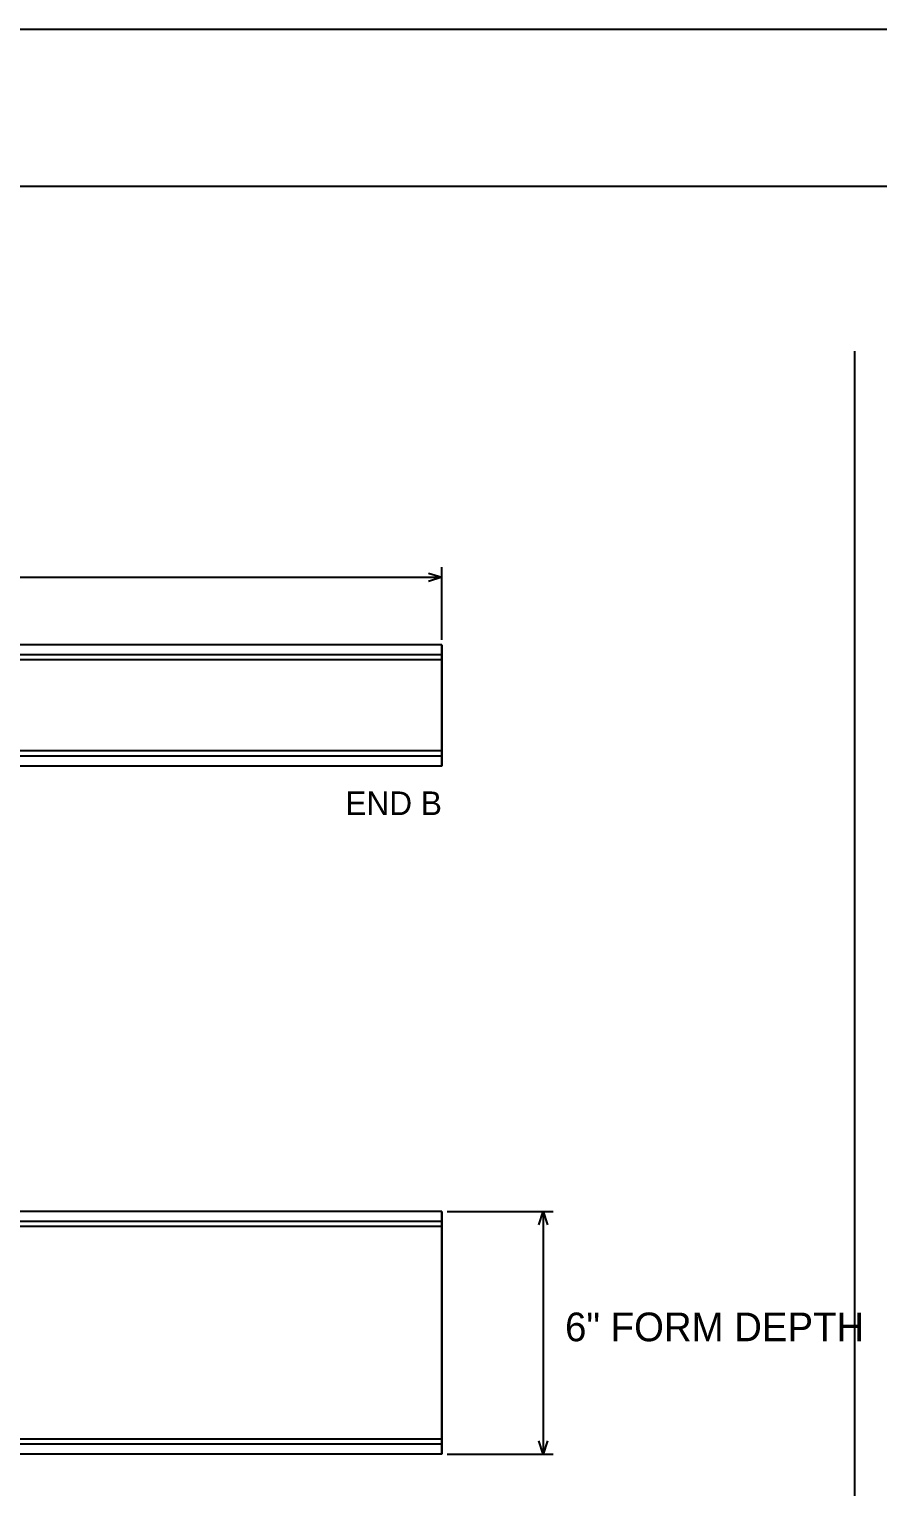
# Model space of a CAD drawing. Header units: inches. Extents: x 1.4 to 100.6, y 1.4 to 64.6.
# Drawn here: x 59.12 to 80.08, y 28.57 to 64.58 of the extents above; entities that cross this region are included whole.
import ezdxf
from ezdxf.enums import TextEntityAlignment as Align

# ---------------------------------------------------------------- set-up
doc = ezdxf.new("R2010")
doc.units = ezdxf.units.IN
doc.header["$MEASUREMENT"] = 0

msp = doc.modelspace()

# ---------------------------------------------------------------- linework, layer by layer
at = {"layer": 'ANNOTATION'}
for p, q in [((68.979, 51.146), (69.312, 51.042)), ((69.312, 49.5), (69.312, 51.292)), ((13.187, 51.042), (69.312, 51.042)), ((69.312, 51.042), (68.979, 50.938)), ((69.438, 35.375), (72.062, 35.375)), ((71.708, 35.042), (71.812, 35.375)), ((71.812, 35.375), (71.812, 29.375)), ((71.812, 35.375), (71.917, 35.042)), ((71.812, 29.375), (71.708, 29.708)), ((71.917, 29.708), (71.812, 29.375)), ((69.438, 29.375), (72.062, 29.375))]:
    msp.add_line(p, q, dxfattribs=at)
at = {"layer": 'OUTLINE'}
for p, q in [((1.417, 64.583), (100.583, 64.583)), ((1.417, 60.708), (100.583, 60.708)), ((79.5, 56.625), (79.5, 5.583)), ((69.312, 49.375), (13.187, 49.375)), ((69.312, 49.375), (13.187, 49.375)), ((69.312, 49.374), (69.312, 49.375)), ((69.312, 49.375), (69.312, 49.375)), ((69.312, 49.375), (69.312, 49.375)), ((69.312, 49.375), (69.312, 49.375)), ((69.312, 49.375), (69.312, 49.375)), ((69.312, 49.375), (69.312, 49.374)), ((69.312, 49.373), (69.312, 49.374)), ((69.312, 49.374), (69.312, 49.373)), ((69.312, 49.372), (69.312, 49.373)), ((69.312, 49.373), (69.312, 49.372)), ((69.312, 49.371), (69.312, 49.372)), ((69.312, 49.372), (69.312, 49.371)), ((69.312, 49.369), (69.312, 49.371)), ((69.312, 49.371), (69.312, 49.369)), ((69.312, 49.368), (69.312, 49.369)), ((69.312, 49.369), (69.312, 49.368)), ((69.312, 49.366), (69.312, 49.368)), ((69.312, 49.368), (69.312, 49.366)), ((69.312, 49.364), (69.312, 49.366)), ((69.312, 49.366), (69.312, 49.364)), ((69.312, 49.361), (69.312, 49.364)), ((69.312, 49.364), (69.312, 49.361)), ((69.312, 49.359), (69.312, 49.361)), ((69.312, 49.361), (69.312, 49.359)), ((69.312, 49.356), (69.312, 49.359)), ((69.312, 49.359), (69.312, 49.356)), ((69.312, 49.353), (69.312, 49.356)), ((69.312, 49.356), (69.312, 49.353)), ((69.312, 49.35), (69.312, 49.353)), ((69.312, 49.353), (69.312, 49.35)), ((69.312, 49.346), (69.312, 49.35)), ((69.312, 49.35), (69.312, 49.346)), ((69.312, 49.343), (69.312, 49.346)), ((69.312, 49.346), (69.312, 49.343)), ((69.312, 49.339), (69.312, 49.343)), ((69.312, 49.343), (69.312, 49.339)), ((69.312, 49.335), (69.312, 49.339)), ((69.312, 49.339), (69.312, 49.335)), ((69.312, 49.125), (13.187, 49.125)), ((69.312, 49.125), (13.187, 49.125)), ((69.312, 49), (13.187, 49)), ((69.312, 49), (13.187, 49)), ((69.312, 49), (13.187, 49)), ((69.312, 49), (13.187, 49)), ((69.312, 49.331), (69.312, 49.335)), ((69.312, 49.335), (69.312, 49.331)), ((69.312, 49.326), (69.312, 49.331)), ((69.312, 49.331), (69.312, 49.326)), ((69.312, 49.322), (69.312, 49.326)), ((69.312, 49.326), (69.312, 49.322)), ((69.312, 49.317), (69.312, 49.322)), ((69.312, 49.322), (69.312, 49.317)), ((69.312, 49.312), (69.312, 49.317)), ((69.312, 49.317), (69.312, 49.312)), ((69.312, 49.307), (69.312, 49.312)), ((69.312, 49.312), (69.312, 49.307)), ((69.312, 49.301), (69.312, 49.307)), ((69.312, 49.307), (69.312, 49.301)), ((69.312, 49.296), (69.312, 49.301)), ((69.312, 49.301), (69.312, 49.296)), ((69.312, 49.29), (69.312, 49.296)), ((69.312, 49.296), (69.312, 49.29)), ((69.312, 49.284), (69.312, 49.29)), ((69.312, 49.29), (69.312, 49.284)), ((69.312, 49.278), (69.312, 49.284)), ((69.312, 49.284), (69.312, 49.278)), ((69.312, 49.272), (69.312, 49.278)), ((69.312, 49.278), (69.312, 49.272)), ((69.312, 49.265), (69.312, 49.272)), ((69.312, 49.272), (69.312, 49.265)), ((69.312, 49.259), (69.312, 49.265)), ((69.312, 49.265), (69.312, 49.259)), ((69.312, 49.252), (69.312, 49.259)), ((69.312, 49.259), (69.312, 49.252)), ((69.312, 49.245), (69.312, 49.252)), ((69.312, 49.252), (69.312, 49.245)), ((69.312, 49.238), (69.312, 49.245)), ((69.312, 49.245), (69.312, 49.238)), ((69.312, 49.231), (69.312, 49.238)), ((69.312, 49.238), (69.312, 49.231)), ((69.312, 49.223), (69.312, 49.231)), ((69.312, 49.231), (69.312, 49.223)), ((69.312, 49.216), (69.312, 49.223)), ((69.312, 49.223), (69.312, 49.216)), ((69.312, 49.208), (69.312, 49.216)), ((69.312, 49.216), (69.312, 49.208)), ((69.312, 49.201), (69.312, 49.208)), ((69.312, 49.208), (69.312, 49.201)), ((69.312, 49.193), (69.312, 49.201)), ((69.312, 49.201), (69.312, 49.193)), ((69.312, 49.185), (69.312, 49.193)), ((69.312, 49.193), (69.312, 49.185)), ((69.312, 49.177), (69.312, 49.185)), ((69.312, 49.185), (69.312, 49.177)), ((69.312, 49.169), (69.312, 49.177)), ((69.312, 49.177), (69.312, 49.169)), ((69.312, 49.16), (69.312, 49.169)), ((69.312, 49.169), (69.312, 49.16)), ((69.312, 49.152), (69.312, 49.16)), ((69.312, 49.16), (69.312, 49.152)), ((69.312, 49.144), (69.312, 49.152)), ((69.312, 49.152), (69.312, 49.144)), ((69.312, 49.135), (69.312, 49.144)), ((69.312, 49.144), (69.312, 49.135)), ((69.312, 49.126), (69.312, 49.135)), ((69.312, 49.135), (69.312, 49.126)), ((69.312, 49.118), (69.312, 49.126)), ((69.312, 49.126), (69.312, 49.118)), ((69.312, 49.124), (69.312, 49.125)), ((69.312, 49.125), (69.312, 49.125)), ((69.312, 49.125), (69.312, 49.125)), ((69.312, 49.125), (69.312, 49.125)), ((69.312, 49.125), (69.312, 49.125)), ((69.312, 49.125), (69.312, 49.125)), ((69.312, 49.125), (69.312, 49.125)), ((69.312, 49.125), (69.312, 49.124)), ((69.312, 49.123), (69.312, 49.124)), ((69.312, 49.124), (69.312, 49.124)), ((69.312, 49.124), (69.312, 49.124)), ((69.312, 49.124), (69.312, 49.124)), ((69.312, 49.124), (69.312, 49.124)), ((69.312, 49.124), (69.312, 49.123)), ((69.312, 49.122), (69.312, 49.123)), ((69.312, 49.123), (69.312, 49.123)), ((69.312, 49.123), (69.312, 49.123)), ((69.312, 49.123), (69.312, 49.122)), ((69.312, 49.121), (69.312, 49.122)), ((69.312, 49.122), (69.312, 49.121)), ((69.312, 49.12), (69.312, 49.121)), ((69.312, 49.121), (69.312, 49.12)), ((69.312, 49.119), (69.312, 49.12)), ((69.312, 49.12), (69.312, 49.12)), ((69.312, 49.12), (69.312, 49.12)), ((69.312, 49.12), (69.312, 49.119)), ((69.312, 49.118), (69.312, 49.119)), ((69.312, 49.119), (69.312, 49.118)), ((69.312, 49.117), (69.312, 49.118)), ((69.312, 49.118), (69.312, 49.117)), ((69.312, 49.109), (69.312, 49.118)), ((69.312, 49.118), (69.312, 49.109)), ((69.312, 49.115), (69.312, 49.117)), ((69.312, 49.117), (69.312, 49.115)), ((69.312, 49.114), (69.312, 49.115)), ((69.312, 49.115), (69.312, 49.114)), ((69.312, 49.113), (69.312, 49.114)), ((69.312, 49.114), (69.312, 49.113)), ((69.312, 49.112), (69.312, 49.113)), ((69.312, 49.113), (69.312, 49.112)), ((69.312, 49.11), (69.312, 49.112)), ((69.312, 49.112), (69.312, 49.11)), ((69.312, 49.109), (69.312, 49.11)), ((69.312, 49.11), (69.312, 49.109)), ((69.312, 49.107), (69.312, 49.109)), ((69.312, 49.109), (69.312, 49.107)), ((69.312, 49.1), (69.312, 49.109)), ((69.312, 49.109), (69.312, 49.1)), ((69.312, 49.106), (69.312, 49.107)), ((69.312, 49.107), (69.312, 49.106)), ((69.312, 49.104), (69.312, 49.106)), ((69.312, 49.106), (69.312, 49.104)), ((69.312, 49.102), (69.312, 49.104)), ((69.312, 49.104), (69.312, 49.102)), ((69.312, 49.1), (69.312, 49.102)), ((69.312, 49.102), (69.312, 49.1)), ((69.312, 49.099), (69.312, 49.1)), ((69.312, 49.1), (69.312, 49.099)), ((69.312, 49.091), (69.312, 49.1)), ((69.312, 49.1), (69.312, 49.091)), ((69.312, 49.097), (69.312, 49.099)), ((69.312, 49.099), (69.312, 49.097)), ((69.312, 49.095), (69.312, 49.097)), ((69.312, 49.097), (69.312, 49.095)), ((69.312, 49.093), (69.312, 49.095)), ((69.312, 49.095), (69.312, 49.093)), ((69.312, 49.091), (69.312, 49.093)), ((69.312, 49.093), (69.312, 49.091)), ((69.312, 49.088), (69.312, 49.091)), ((69.312, 49.091), (69.312, 49.088)), ((69.312, 49.082), (69.312, 49.091)), ((69.312, 49.091), (69.312, 49.082)), ((69.312, 49.086), (69.312, 49.088)), ((69.312, 49.088), (69.312, 49.086)), ((69.312, 49.084), (69.312, 49.086)), ((69.312, 49.086), (69.312, 49.084)), ((69.312, 49.082), (69.312, 49.084)), ((69.312, 49.084), (69.312, 49.082)), ((69.312, 49.079), (69.312, 49.082)), ((69.312, 49.082), (69.312, 49.079)), ((69.312, 49.073), (69.312, 49.082)), ((69.312, 49.082), (69.312, 49.073)), ((69.312, 49.077), (69.312, 49.079)), ((69.312, 49.079), (69.312, 49.077)), ((69.312, 49.074), (69.312, 49.077)), ((69.312, 49.077), (69.312, 49.074)), ((69.312, 49.072), (69.312, 49.074)), ((69.312, 49.074), (69.312, 49.072)), ((69.312, 49.064), (69.312, 49.073)), ((69.312, 49.073), (69.312, 49.064)), ((69.312, 49.069), (69.312, 49.072)), ((69.312, 49.072), (69.312, 49.069)), ((69.312, 49.067), (69.312, 49.069)), ((69.312, 49.069), (69.312, 49.067)), ((69.312, 49.064), (69.312, 49.067)), ((69.312, 49.067), (69.312, 49.064)), ((69.312, 49.062), (69.312, 49.064)), ((69.312, 49.064), (69.312, 49.062)), ((69.312, 49.055), (69.312, 49.064)), ((69.312, 49.064), (69.312, 49.055)), ((69.312, 49.059), (69.312, 49.062)), ((69.312, 49.062), (69.312, 49.059)), ((69.312, 49.056), (69.312, 49.059)), ((69.312, 49.059), (69.312, 49.056)), ((69.312, 49.053), (69.312, 49.056)), ((69.312, 49.056), (69.312, 49.053)), ((69.312, 49.046), (69.312, 49.055)), ((69.312, 49.055), (69.312, 49.046)), ((69.312, 49.051), (69.312, 49.053)), ((69.312, 49.053), (69.312, 49.051)), ((69.312, 49.048), (69.312, 49.051)), ((69.312, 49.051), (69.312, 49.048)), ((69.312, 49.045), (69.312, 49.048)), ((69.312, 49.048), (69.312, 49.045)), ((69.312, 49.037), (69.312, 49.046)), ((69.312, 49.046), (69.312, 49.037)), ((69.312, 49.042), (69.312, 49.045)), ((69.312, 49.045), (69.312, 49.042)), ((69.312, 49.039), (69.312, 49.042)), ((69.312, 49.042), (69.312, 49.039)), ((69.312, 49.036), (69.312, 49.039)), ((69.312, 49.039), (69.312, 49.036)), ((69.312, 49.028), (69.312, 49.037)), ((69.312, 49.037), (69.312, 49.028)), ((69.312, 49.033), (69.312, 49.036)), ((69.312, 49.036), (69.312, 49.033)), ((69.312, 49.03), (69.312, 49.033)), ((69.312, 49.033), (69.312, 49.03)), ((69.312, 49.027), (69.312, 49.03)), ((69.312, 49.03), (69.312, 49.027)), ((69.312, 49.018), (69.312, 49.028)), ((69.312, 49.028), (69.312, 49.018)), ((69.312, 49.024), (69.312, 49.027)), ((69.312, 49.027), (69.312, 49.024)), ((69.312, 49.021), (69.312, 49.024)), ((69.312, 49.024), (69.312, 49.021)), ((69.312, 49.018), (69.312, 49.021)), ((69.312, 49.021), (69.312, 49.018)), ((69.312, 49.015), (69.312, 49.018)), ((69.312, 49.018), (69.312, 49.015)), ((69.312, 49.009), (69.312, 49.018)), ((69.312, 49.018), (69.312, 49.009)), ((69.312, 49.012), (69.312, 49.015)), ((69.312, 49.015), (69.312, 49.012)), ((69.312, 49.009), (69.312, 49.012)), ((69.312, 49.012), (69.312, 49.009)), ((69.312, 49.006), (69.312, 49.009)), ((69.312, 49.009), (69.312, 49.006)), ((69.312, 49), (69.312, 49.009)), ((69.312, 49.009), (69.312, 49)), ((69.312, 49.003), (69.312, 49.006)), ((69.312, 49.006), (69.312, 49.003)), ((69.312, 49), (69.312, 49.003)), ((69.312, 49.003), (69.312, 49)), ((69.312, 46.75), (69.312, 49)), ((69.312, 49), (69.312, 46.75)), ((69.312, 49), (69.312, 46.75)), ((69.312, 46.75), (69.312, 49)), ((69.312, 46.75), (13.187, 46.75)), ((69.312, 46.75), (13.187, 46.75)), ((69.312, 46.75), (13.187, 46.75)), ((69.312, 46.75), (13.187, 46.75)), ((69.312, 46.625), (13.187, 46.625)), ((69.312, 46.625), (13.187, 46.625)), ((69.312, 46.747), (69.312, 46.75)), ((69.312, 46.75), (69.312, 46.747)), ((69.312, 46.75), (69.312, 46.741)), ((69.312, 46.741), (69.312, 46.75)), ((69.312, 46.744), (69.312, 46.747)), ((69.312, 46.747), (69.312, 46.744)), ((69.312, 46.741), (69.312, 46.744)), ((69.312, 46.744), (69.312, 46.741)), ((69.312, 46.738), (69.312, 46.741)), ((69.312, 46.741), (69.312, 46.738)), ((69.312, 46.741), (69.312, 46.732)), ((69.312, 46.732), (69.312, 46.741)), ((69.312, 46.735), (69.312, 46.738)), ((69.312, 46.738), (69.312, 46.735)), ((69.312, 46.732), (69.312, 46.735)), ((69.312, 46.735), (69.312, 46.732)), ((69.312, 46.729), (69.312, 46.732)), ((69.312, 46.732), (69.312, 46.729)), ((69.312, 46.732), (69.312, 46.722)), ((69.312, 46.722), (69.312, 46.732)), ((69.312, 46.726), (69.312, 46.729)), ((69.312, 46.729), (69.312, 46.726)), ((69.312, 46.723), (69.312, 46.726)), ((69.312, 46.726), (69.312, 46.723)), ((69.312, 46.72), (69.312, 46.723)), ((69.312, 46.723), (69.312, 46.72)), ((69.312, 46.722), (69.312, 46.713)), ((69.312, 46.713), (69.312, 46.722)), ((69.312, 46.717), (69.312, 46.72)), ((69.312, 46.72), (69.312, 46.717)), ((69.312, 46.714), (69.312, 46.717)), ((69.312, 46.717), (69.312, 46.714)), ((69.312, 46.711), (69.312, 46.714)), ((69.312, 46.714), (69.312, 46.711)), ((69.312, 46.713), (69.312, 46.704)), ((69.312, 46.704), (69.312, 46.713)), ((69.312, 46.708), (69.312, 46.711)), ((69.312, 46.711), (69.312, 46.708)), ((69.312, 46.705), (69.312, 46.708)), ((69.312, 46.708), (69.312, 46.705)), ((69.312, 46.702), (69.312, 46.705)), ((69.312, 46.705), (69.312, 46.702)), ((69.312, 46.704), (69.312, 46.695)), ((69.312, 46.695), (69.312, 46.704)), ((69.312, 46.699), (69.312, 46.702)), ((69.312, 46.702), (69.312, 46.699)), ((69.312, 46.697), (69.312, 46.699)), ((69.312, 46.699), (69.312, 46.697)), ((69.312, 46.694), (69.312, 46.697)), ((69.312, 46.697), (69.312, 46.694)), ((69.312, 46.695), (69.312, 46.686)), ((69.312, 46.686), (69.312, 46.695)), ((69.312, 46.691), (69.312, 46.694)), ((69.312, 46.694), (69.312, 46.691)), ((69.312, 46.688), (69.312, 46.691)), ((69.312, 46.691), (69.312, 46.688)), ((69.312, 46.686), (69.312, 46.688)), ((69.312, 46.688), (69.312, 46.686)), ((69.312, 46.683), (69.312, 46.686)), ((69.312, 46.686), (69.312, 46.683)), ((69.312, 46.686), (69.312, 46.677)), ((69.312, 46.677), (69.312, 46.686)), ((69.312, 46.681), (69.312, 46.683)), ((69.312, 46.683), (69.312, 46.681)), ((69.312, 46.678), (69.312, 46.681)), ((69.312, 46.681), (69.312, 46.678)), ((69.312, 46.676), (69.312, 46.678)), ((69.312, 46.678), (69.312, 46.676)), ((69.312, 46.677), (69.312, 46.668)), ((69.312, 46.668), (69.312, 46.677)), ((69.312, 46.673), (69.312, 46.676)), ((69.312, 46.676), (69.312, 46.673)), ((69.312, 46.671), (69.312, 46.673)), ((69.312, 46.673), (69.312, 46.671)), ((69.312, 46.668), (69.312, 46.671)), ((69.312, 46.671), (69.312, 46.668)), ((69.312, 46.666), (69.312, 46.668)), ((69.312, 46.668), (69.312, 46.666)), ((69.312, 46.668), (69.312, 46.659)), ((69.312, 46.659), (69.312, 46.668)), ((69.312, 46.664), (69.312, 46.666)), ((69.312, 46.666), (69.312, 46.664)), ((69.312, 46.662), (69.312, 46.664)), ((69.312, 46.664), (69.312, 46.662)), ((69.312, 46.659), (69.312, 46.662)), ((69.312, 46.662), (69.312, 46.659)), ((69.312, 46.657), (69.312, 46.659)), ((69.312, 46.659), (69.312, 46.657)), ((69.312, 46.659), (69.312, 46.65)), ((69.312, 46.65), (69.312, 46.659)), ((69.312, 46.655), (69.312, 46.657)), ((69.312, 46.657), (69.312, 46.655)), ((69.312, 46.653), (69.312, 46.655)), ((69.312, 46.655), (69.312, 46.653)), ((69.312, 46.651), (69.312, 46.653)), ((69.312, 46.653), (69.312, 46.651)), ((69.312, 46.65), (69.312, 46.651)), ((69.312, 46.651), (69.312, 46.65)), ((69.312, 46.648), (69.312, 46.65)), ((69.312, 46.65), (69.312, 46.648)), ((69.312, 46.65), (69.312, 46.641)), ((69.312, 46.641), (69.312, 46.65)), ((69.312, 46.646), (69.312, 46.648)), ((69.312, 46.648), (69.312, 46.646)), ((69.312, 46.644), (69.312, 46.646)), ((69.312, 46.646), (69.312, 46.644)), ((69.312, 46.643), (69.312, 46.644)), ((69.312, 46.644), (69.312, 46.643)), ((69.312, 46.641), (69.312, 46.643)), ((69.312, 46.643), (69.312, 46.641)), ((69.312, 46.64), (69.312, 46.641)), ((69.312, 46.641), (69.312, 46.64)), ((69.312, 46.641), (69.312, 46.632)), ((69.312, 46.632), (69.312, 46.641)), ((69.312, 46.638), (69.312, 46.64)), ((69.312, 46.64), (69.312, 46.638)), ((69.312, 46.637), (69.312, 46.638)), ((69.312, 46.638), (69.312, 46.637)), ((69.312, 46.636), (69.312, 46.637)), ((69.312, 46.637), (69.312, 46.636)), ((69.312, 46.635), (69.312, 46.636)), ((69.312, 46.636), (69.312, 46.635)), ((69.312, 46.633), (69.312, 46.635)), ((69.312, 46.635), (69.312, 46.633)), ((69.312, 46.632), (69.312, 46.633)), ((69.312, 46.633), (69.312, 46.632)), ((69.312, 46.631), (69.312, 46.632)), ((69.312, 46.632), (69.312, 46.631)), ((69.312, 46.632), (69.312, 46.624)), ((69.312, 46.624), (69.312, 46.632)), ((69.312, 46.63), (69.312, 46.631)), ((69.312, 46.631), (69.312, 46.63)), ((69.312, 46.629), (69.312, 46.63)), ((69.312, 46.63), (69.312, 46.63)), ((69.312, 46.63), (69.312, 46.63)), ((69.312, 46.63), (69.312, 46.629)), ((69.312, 46.628), (69.312, 46.629)), ((69.312, 46.629), (69.312, 46.628)), ((69.312, 46.627), (69.312, 46.628)), ((69.312, 46.628), (69.312, 46.627)), ((69.312, 46.626), (69.312, 46.627)), ((69.312, 46.627), (69.312, 46.627)), ((69.312, 46.627), (69.312, 46.627)), ((69.312, 46.627), (69.312, 46.626)), ((69.312, 46.625), (69.312, 46.626)), ((69.312, 46.626), (69.312, 46.626)), ((69.312, 46.626), (69.312, 46.626)), ((69.312, 46.626), (69.312, 46.626)), ((69.312, 46.626), (69.312, 46.626)), ((69.312, 46.626), (69.312, 46.625)), ((69.312, 46.625), (69.312, 46.625)), ((69.312, 46.625), (69.312, 46.625)), ((69.312, 46.625), (69.312, 46.625)), ((69.312, 46.625), (69.312, 46.625)), ((69.312, 46.625), (69.312, 46.625)), ((69.312, 46.625), (69.312, 46.625)), ((69.312, 46.624), (69.312, 46.615)), ((69.312, 46.615), (69.312, 46.624)), ((69.312, 46.615), (69.312, 46.606)), ((69.312, 46.606), (69.312, 46.615)), ((69.312, 46.606), (69.312, 46.598)), ((69.312, 46.598), (69.312, 46.606)), ((69.312, 46.598), (69.312, 46.59)), ((69.312, 46.59), (69.312, 46.598)), ((69.312, 46.59), (69.312, 46.581)), ((69.312, 46.581), (69.312, 46.59)), ((69.312, 46.581), (69.312, 46.573)), ((69.312, 46.573), (69.312, 46.581)), ((69.312, 46.573), (69.312, 46.565)), ((69.312, 46.565), (69.312, 46.573)), ((69.312, 46.565), (69.312, 46.557)), ((69.312, 46.557), (69.312, 46.565)), ((69.312, 46.557), (69.312, 46.549)), ((69.312, 46.549), (69.312, 46.557)), ((69.312, 46.549), (69.312, 46.542)), ((69.312, 46.542), (69.312, 46.549)), ((69.312, 46.542), (69.312, 46.534)), ((69.312, 46.534), (69.312, 46.542)), ((69.312, 46.534), (69.312, 46.527)), ((69.312, 46.527), (69.312, 46.534)), ((69.312, 46.527), (69.312, 46.519)), ((69.312, 46.519), (69.312, 46.527)), ((69.312, 46.519), (69.312, 46.512)), ((69.312, 46.512), (69.312, 46.519)), ((69.312, 46.512), (69.312, 46.505)), ((69.312, 46.505), (69.312, 46.512)), ((69.312, 46.505), (69.312, 46.498)), ((69.312, 46.498), (69.312, 46.505)), ((69.312, 46.498), (69.312, 46.491)), ((69.312, 46.491), (69.312, 46.498)), ((69.312, 46.491), (69.312, 46.485)), ((69.312, 46.485), (69.312, 46.491)), ((69.312, 46.485), (69.312, 46.478)), ((69.312, 46.478), (69.312, 46.485)), ((69.312, 46.478), (69.312, 46.472)), ((69.312, 46.472), (69.312, 46.478)), ((69.312, 46.472), (69.312, 46.466)), ((69.312, 46.466), (69.312, 46.472)), ((69.312, 46.466), (69.312, 46.46)), ((69.312, 46.46), (69.312, 46.466)), ((69.312, 46.46), (69.312, 46.454)), ((69.312, 46.454), (69.312, 46.46)), ((69.312, 46.375), (13.187, 46.375)), ((69.312, 46.375), (13.187, 46.375)), ((69.312, 46.454), (69.312, 46.449)), ((69.312, 46.449), (69.312, 46.454)), ((69.312, 46.449), (69.312, 46.443)), ((69.312, 46.443), (69.312, 46.449)), ((69.312, 46.443), (69.312, 46.438)), ((69.312, 46.438), (69.312, 46.443)), ((69.312, 46.438), (69.312, 46.433)), ((69.312, 46.433), (69.312, 46.438)), ((69.312, 46.433), (69.312, 46.428)), ((69.312, 46.428), (69.312, 46.433)), ((69.312, 46.428), (69.312, 46.424)), ((69.312, 46.424), (69.312, 46.428)), ((69.312, 46.424), (69.312, 46.419)), ((69.312, 46.419), (69.312, 46.424)), ((69.312, 46.419), (69.312, 46.415)), ((69.312, 46.415), (69.312, 46.419)), ((69.312, 46.415), (69.312, 46.411)), ((69.312, 46.411), (69.312, 46.415)), ((69.312, 46.411), (69.312, 46.407)), ((69.312, 46.407), (69.312, 46.411)), ((69.312, 46.407), (69.312, 46.404)), ((69.312, 46.404), (69.312, 46.407)), ((69.312, 46.404), (69.312, 46.4)), ((69.312, 46.4), (69.312, 46.404)), ((69.312, 46.4), (69.312, 46.397)), ((69.312, 46.397), (69.312, 46.4)), ((69.312, 46.397), (69.312, 46.394)), ((69.312, 46.394), (69.312, 46.397)), ((69.312, 46.394), (69.312, 46.391)), ((69.312, 46.391), (69.312, 46.394)), ((69.312, 46.391), (69.312, 46.389)), ((69.312, 46.389), (69.312, 46.391)), ((69.312, 46.389), (69.312, 46.386)), ((69.312, 46.386), (69.312, 46.389)), ((69.312, 46.386), (69.312, 46.384)), ((69.312, 46.384), (69.312, 46.386)), ((69.312, 46.384), (69.312, 46.382)), ((69.312, 46.382), (69.312, 46.384)), ((69.312, 46.382), (69.312, 46.381)), ((69.312, 46.381), (69.312, 46.382)), ((69.312, 46.381), (69.312, 46.379)), ((69.312, 46.379), (69.312, 46.381)), ((69.312, 46.379), (69.312, 46.378)), ((69.312, 46.378), (69.312, 46.379)), ((69.312, 46.378), (69.312, 46.377)), ((69.312, 46.377), (69.312, 46.378)), ((69.312, 46.377), (69.312, 46.376)), ((69.312, 46.376), (69.312, 46.377)), ((69.312, 46.376), (69.312, 46.375)), ((69.312, 46.375), (69.312, 46.376)), ((69.312, 46.375), (69.312, 46.375)), ((69.312, 46.375), (69.312, 46.375)), ((69.312, 46.375), (69.312, 46.375)), ((69.312, 46.375), (69.312, 46.375)), ((69.312, 35.375), (13.187, 35.375)), ((69.312, 35.375), (13.187, 35.375)), ((69.312, 35.374), (69.312, 35.375)), ((69.312, 35.375), (69.312, 35.375)), ((69.312, 35.375), (69.312, 35.375)), ((69.312, 35.375), (69.312, 35.375)), ((69.312, 35.375), (69.312, 35.375)), ((69.312, 35.375), (69.312, 35.374)), ((69.312, 35.373), (69.312, 35.374)), ((69.312, 35.374), (69.312, 35.373)), ((69.312, 35.372), (69.312, 35.373)), ((69.312, 35.373), (69.312, 35.372)), ((69.312, 35.371), (69.312, 35.372)), ((69.312, 35.372), (69.312, 35.371)), ((69.312, 35.369), (69.312, 35.371)), ((69.312, 35.371), (69.312, 35.369)), ((69.312, 35.368), (69.312, 35.369)), ((69.312, 35.369), (69.312, 35.368)), ((69.312, 35.366), (69.312, 35.368)), ((69.312, 35.368), (69.312, 35.366)), ((69.312, 35.364), (69.312, 35.366)), ((69.312, 35.366), (69.312, 35.364)), ((69.312, 35.361), (69.312, 35.364)), ((69.312, 35.364), (69.312, 35.361)), ((69.312, 35.359), (69.312, 35.361)), ((69.312, 35.361), (69.312, 35.359)), ((69.312, 35.356), (69.312, 35.359)), ((69.312, 35.359), (69.312, 35.356)), ((69.312, 35.353), (69.312, 35.356)), ((69.312, 35.356), (69.312, 35.353)), ((69.312, 35.35), (69.312, 35.353)), ((69.312, 35.353), (69.312, 35.35)), ((69.312, 35.346), (69.312, 35.35)), ((69.312, 35.35), (69.312, 35.346)), ((69.312, 35.343), (69.312, 35.346)), ((69.312, 35.346), (69.312, 35.343)), ((69.312, 35.339), (69.312, 35.343)), ((69.312, 35.343), (69.312, 35.339)), ((69.312, 35.335), (69.312, 35.339)), ((69.312, 35.339), (69.312, 35.335)), ((69.312, 35.331), (69.312, 35.335)), ((69.312, 35.335), (69.312, 35.331)), ((69.312, 35.326), (69.312, 35.331)), ((69.312, 35.331), (69.312, 35.326)), ((69.312, 35.322), (69.312, 35.326)), ((69.312, 35.326), (69.312, 35.322)), ((69.312, 35.317), (69.312, 35.322)), ((69.312, 35.322), (69.312, 35.317)), ((69.312, 35.312), (69.312, 35.317)), ((69.312, 35.317), (69.312, 35.312)), ((69.312, 35.307), (69.312, 35.312)), ((69.312, 35.312), (69.312, 35.307)), ((69.312, 35.301), (69.312, 35.307)), ((69.312, 35.307), (69.312, 35.301)), ((69.312, 35.296), (69.312, 35.301)), ((69.312, 35.301), (69.312, 35.296)), ((69.312, 35.29), (69.312, 35.296)), ((69.312, 35.296), (69.312, 35.29)), ((69.312, 35.125), (13.187, 35.125)), ((69.312, 35.125), (13.187, 35.125)), ((69.312, 35), (13.187, 35)), ((69.312, 35), (13.187, 35)), ((69.312, 35), (13.187, 35)), ((69.312, 35), (13.187, 35)), ((69.312, 35.284), (69.312, 35.29)), ((69.312, 35.29), (69.312, 35.284)), ((69.312, 35.278), (69.312, 35.284)), ((69.312, 35.284), (69.312, 35.278)), ((69.312, 35.272), (69.312, 35.278)), ((69.312, 35.278), (69.312, 35.272)), ((69.312, 35.265), (69.312, 35.272)), ((69.312, 35.272), (69.312, 35.265)), ((69.312, 35.259), (69.312, 35.265)), ((69.312, 35.265), (69.312, 35.259)), ((69.312, 35.252), (69.312, 35.259)), ((69.312, 35.259), (69.312, 35.252)), ((69.312, 35.245), (69.312, 35.252)), ((69.312, 35.252), (69.312, 35.245)), ((69.312, 35.238), (69.312, 35.245)), ((69.312, 35.245), (69.312, 35.238)), ((69.312, 35.231), (69.312, 35.238)), ((69.312, 35.238), (69.312, 35.231)), ((69.312, 35.223), (69.312, 35.231)), ((69.312, 35.231), (69.312, 35.223)), ((69.312, 35.216), (69.312, 35.223)), ((69.312, 35.223), (69.312, 35.216)), ((69.312, 35.208), (69.312, 35.216)), ((69.312, 35.216), (69.312, 35.208)), ((69.312, 35.201), (69.312, 35.208)), ((69.312, 35.208), (69.312, 35.201)), ((69.312, 35.193), (69.312, 35.201)), ((69.312, 35.201), (69.312, 35.193)), ((69.312, 35.185), (69.312, 35.193)), ((69.312, 35.193), (69.312, 35.185)), ((69.312, 35.177), (69.312, 35.185)), ((69.312, 35.185), (69.312, 35.177)), ((69.312, 35.169), (69.312, 35.177)), ((69.312, 35.177), (69.312, 35.169)), ((69.312, 35.16), (69.312, 35.169)), ((69.312, 35.169), (69.312, 35.16)), ((69.312, 35.152), (69.312, 35.16)), ((69.312, 35.16), (69.312, 35.152)), ((69.312, 35.144), (69.312, 35.152)), ((69.312, 35.152), (69.312, 35.144)), ((69.312, 35.135), (69.312, 35.144)), ((69.312, 35.144), (69.312, 35.135)), ((69.312, 35.126), (69.312, 35.135)), ((69.312, 35.135), (69.312, 35.126)), ((69.312, 35.118), (69.312, 35.126)), ((69.312, 35.126), (69.312, 35.118)), ((69.312, 35.124), (69.312, 35.125)), ((69.312, 35.125), (69.312, 35.125)), ((69.312, 35.125), (69.312, 35.125)), ((69.312, 35.125), (69.312, 35.125)), ((69.312, 35.125), (69.312, 35.125)), ((69.312, 35.125), (69.312, 35.125)), ((69.312, 35.125), (69.312, 35.125)), ((69.312, 35.125), (69.312, 35.124)), ((69.312, 35.123), (69.312, 35.124)), ((69.312, 35.124), (69.312, 35.124)), ((69.312, 35.124), (69.312, 35.124)), ((69.312, 35.124), (69.312, 35.124)), ((69.312, 35.124), (69.312, 35.124)), ((69.312, 35.124), (69.312, 35.123)), ((69.312, 35.122), (69.312, 35.123)), ((69.312, 35.123), (69.312, 35.123)), ((69.312, 35.123), (69.312, 35.123)), ((69.312, 35.123), (69.312, 35.122)), ((69.312, 35.121), (69.312, 35.122)), ((69.312, 35.122), (69.312, 35.121)), ((69.312, 35.12), (69.312, 35.121)), ((69.312, 35.121), (69.312, 35.12)), ((69.312, 35.119), (69.312, 35.12)), ((69.312, 35.12), (69.312, 35.12)), ((69.312, 35.12), (69.312, 35.12)), ((69.312, 35.12), (69.312, 35.119)), ((69.312, 35.118), (69.312, 35.119)), ((69.312, 35.119), (69.312, 35.118)), ((69.312, 35.117), (69.312, 35.118)), ((69.312, 35.118), (69.312, 35.117)), ((69.312, 35.109), (69.312, 35.118)), ((69.312, 35.118), (69.312, 35.109)), ((69.312, 35.115), (69.312, 35.117)), ((69.312, 35.117), (69.312, 35.115)), ((69.312, 35.114), (69.312, 35.115)), ((69.312, 35.115), (69.312, 35.114)), ((69.312, 35.113), (69.312, 35.114)), ((69.312, 35.114), (69.312, 35.113)), ((69.312, 35.112), (69.312, 35.113)), ((69.312, 35.113), (69.312, 35.112)), ((69.312, 35.11), (69.312, 35.112)), ((69.312, 35.112), (69.312, 35.11)), ((69.312, 35.109), (69.312, 35.11)), ((69.312, 35.11), (69.312, 35.109)), ((69.312, 35.107), (69.312, 35.109)), ((69.312, 35.109), (69.312, 35.107)), ((69.312, 35.1), (69.312, 35.109)), ((69.312, 35.109), (69.312, 35.1)), ((69.312, 35.106), (69.312, 35.107)), ((69.312, 35.107), (69.312, 35.106)), ((69.312, 35.104), (69.312, 35.106)), ((69.312, 35.106), (69.312, 35.104)), ((69.312, 35.102), (69.312, 35.104)), ((69.312, 35.104), (69.312, 35.102)), ((69.312, 35.1), (69.312, 35.102)), ((69.312, 35.102), (69.312, 35.1)), ((69.312, 35.099), (69.312, 35.1)), ((69.312, 35.1), (69.312, 35.099)), ((69.312, 35.091), (69.312, 35.1)), ((69.312, 35.1), (69.312, 35.091)), ((69.312, 35.097), (69.312, 35.099)), ((69.312, 35.099), (69.312, 35.097)), ((69.312, 35.095), (69.312, 35.097)), ((69.312, 35.097), (69.312, 35.095)), ((69.312, 35.093), (69.312, 35.095)), ((69.312, 35.095), (69.312, 35.093)), ((69.312, 35.091), (69.312, 35.093)), ((69.312, 35.093), (69.312, 35.091)), ((69.312, 35.088), (69.312, 35.091)), ((69.312, 35.091), (69.312, 35.088)), ((69.312, 35.082), (69.312, 35.091)), ((69.312, 35.091), (69.312, 35.082)), ((69.312, 35.086), (69.312, 35.088)), ((69.312, 35.088), (69.312, 35.086)), ((69.312, 35.084), (69.312, 35.086)), ((69.312, 35.086), (69.312, 35.084)), ((69.312, 35.082), (69.312, 35.084)), ((69.312, 35.084), (69.312, 35.082)), ((69.312, 35.079), (69.312, 35.082)), ((69.312, 35.082), (69.312, 35.079)), ((69.312, 35.073), (69.312, 35.082)), ((69.312, 35.082), (69.312, 35.073)), ((69.312, 35.077), (69.312, 35.079)), ((69.312, 35.079), (69.312, 35.077)), ((69.312, 35.074), (69.312, 35.077)), ((69.312, 35.077), (69.312, 35.074)), ((69.312, 35.072), (69.312, 35.074)), ((69.312, 35.074), (69.312, 35.072)), ((69.312, 35.064), (69.312, 35.073)), ((69.312, 35.073), (69.312, 35.064)), ((69.312, 35.069), (69.312, 35.072)), ((69.312, 35.072), (69.312, 35.069)), ((69.312, 35.067), (69.312, 35.069)), ((69.312, 35.069), (69.312, 35.067)), ((69.312, 35.064), (69.312, 35.067)), ((69.312, 35.067), (69.312, 35.064)), ((69.312, 35.062), (69.312, 35.064)), ((69.312, 35.064), (69.312, 35.062)), ((69.312, 35.055), (69.312, 35.064)), ((69.312, 35.064), (69.312, 35.055)), ((69.312, 35.059), (69.312, 35.062)), ((69.312, 35.062), (69.312, 35.059)), ((69.312, 35.056), (69.312, 35.059)), ((69.312, 35.059), (69.312, 35.056)), ((69.312, 35.053), (69.312, 35.056)), ((69.312, 35.056), (69.312, 35.053)), ((69.312, 35.046), (69.312, 35.055)), ((69.312, 35.055), (69.312, 35.046)), ((69.312, 35.051), (69.312, 35.053)), ((69.312, 35.053), (69.312, 35.051)), ((69.312, 35.048), (69.312, 35.051)), ((69.312, 35.051), (69.312, 35.048)), ((69.312, 35.045), (69.312, 35.048)), ((69.312, 35.048), (69.312, 35.045)), ((69.312, 35.037), (69.312, 35.046)), ((69.312, 35.046), (69.312, 35.037)), ((69.312, 35.042), (69.312, 35.045)), ((69.312, 35.045), (69.312, 35.042)), ((69.312, 35.039), (69.312, 35.042)), ((69.312, 35.042), (69.312, 35.039)), ((69.312, 35.036), (69.312, 35.039)), ((69.312, 35.039), (69.312, 35.036)), ((69.312, 35.028), (69.312, 35.037)), ((69.312, 35.037), (69.312, 35.028)), ((69.312, 35.033), (69.312, 35.036)), ((69.312, 35.036), (69.312, 35.033)), ((69.312, 35.03), (69.312, 35.033)), ((69.312, 35.033), (69.312, 35.03)), ((69.312, 35.027), (69.312, 35.03)), ((69.312, 35.03), (69.312, 35.027)), ((69.312, 35.018), (69.312, 35.028)), ((69.312, 35.028), (69.312, 35.018)), ((69.312, 35.024), (69.312, 35.027)), ((69.312, 35.027), (69.312, 35.024)), ((69.312, 35.021), (69.312, 35.024)), ((69.312, 35.024), (69.312, 35.021)), ((69.312, 35.018), (69.312, 35.021)), ((69.312, 35.021), (69.312, 35.018)), ((69.312, 35.015), (69.312, 35.018)), ((69.312, 35.018), (69.312, 35.015)), ((69.312, 35.009), (69.312, 35.018)), ((69.312, 35.018), (69.312, 35.009)), ((69.312, 35.012), (69.312, 35.015)), ((69.312, 35.015), (69.312, 35.012)), ((69.312, 35.009), (69.312, 35.012)), ((69.312, 35.012), (69.312, 35.009)), ((69.312, 35.006), (69.312, 35.009)), ((69.312, 35.009), (69.312, 35.006)), ((69.312, 35), (69.312, 35.009)), ((69.312, 35.009), (69.312, 35)), ((69.312, 35.003), (69.312, 35.006)), ((69.312, 35.006), (69.312, 35.003)), ((69.312, 35), (69.312, 35.003)), ((69.312, 35.003), (69.312, 35)), ((69.312, 29.75), (69.312, 35)), ((69.312, 29.75), (69.312, 35)), ((69.312, 35), (69.312, 29.75)), ((69.312, 35), (69.312, 29.75)), ((69.312, 29.75), (13.187, 29.75)), ((69.312, 29.75), (13.187, 29.75)), ((69.312, 29.75), (13.187, 29.75)), ((69.312, 29.75), (13.187, 29.75)), ((69.312, 29.625), (13.187, 29.625)), ((69.312, 29.625), (13.187, 29.625)), ((69.312, 29.747), (69.312, 29.75)), ((69.312, 29.741), (69.312, 29.75)), ((69.312, 29.75), (69.312, 29.747)), ((69.312, 29.75), (69.312, 29.741)), ((69.312, 29.744), (69.312, 29.747)), ((69.312, 29.747), (69.312, 29.744)), ((69.312, 29.741), (69.312, 29.744)), ((69.312, 29.744), (69.312, 29.741)), ((69.312, 29.738), (69.312, 29.741)), ((69.312, 29.732), (69.312, 29.741)), ((69.312, 29.741), (69.312, 29.738)), ((69.312, 29.741), (69.312, 29.732)), ((69.312, 29.735), (69.312, 29.738)), ((69.312, 29.738), (69.312, 29.735)), ((69.312, 29.732), (69.312, 29.735)), ((69.312, 29.735), (69.312, 29.732)), ((69.312, 29.729), (69.312, 29.732)), ((69.312, 29.722), (69.312, 29.732)), ((69.312, 29.732), (69.312, 29.729)), ((69.312, 29.732), (69.312, 29.722)), ((69.312, 29.726), (69.312, 29.729)), ((69.312, 29.729), (69.312, 29.726)), ((69.312, 29.723), (69.312, 29.726)), ((69.312, 29.726), (69.312, 29.723)), ((69.312, 29.72), (69.312, 29.723)), ((69.312, 29.723), (69.312, 29.72)), ((69.312, 29.713), (69.312, 29.722)), ((69.312, 29.722), (69.312, 29.713)), ((69.312, 29.717), (69.312, 29.72)), ((69.312, 29.72), (69.312, 29.717)), ((69.312, 29.714), (69.312, 29.717)), ((69.312, 29.717), (69.312, 29.714)), ((69.312, 29.711), (69.312, 29.714)), ((69.312, 29.714), (69.312, 29.711)), ((69.312, 29.704), (69.312, 29.713)), ((69.312, 29.713), (69.312, 29.704)), ((69.312, 29.708), (69.312, 29.711)), ((69.312, 29.711), (69.312, 29.708)), ((69.312, 29.705), (69.312, 29.708)), ((69.312, 29.708), (69.312, 29.705)), ((69.312, 29.702), (69.312, 29.705)), ((69.312, 29.705), (69.312, 29.702)), ((69.312, 29.695), (69.312, 29.704)), ((69.312, 29.704), (69.312, 29.695)), ((69.312, 29.699), (69.312, 29.702)), ((69.312, 29.702), (69.312, 29.699)), ((69.312, 29.697), (69.312, 29.699)), ((69.312, 29.699), (69.312, 29.697)), ((69.312, 29.694), (69.312, 29.697)), ((69.312, 29.697), (69.312, 29.694)), ((69.312, 29.686), (69.312, 29.695)), ((69.312, 29.695), (69.312, 29.686)), ((69.312, 29.691), (69.312, 29.694)), ((69.312, 29.694), (69.312, 29.691)), ((69.312, 29.688), (69.312, 29.691)), ((69.312, 29.691), (69.312, 29.688)), ((69.312, 29.686), (69.312, 29.688)), ((69.312, 29.688), (69.312, 29.686)), ((69.312, 29.683), (69.312, 29.686)), ((69.312, 29.677), (69.312, 29.686)), ((69.312, 29.686), (69.312, 29.683)), ((69.312, 29.686), (69.312, 29.677)), ((69.312, 29.681), (69.312, 29.683)), ((69.312, 29.683), (69.312, 29.681)), ((69.312, 29.678), (69.312, 29.681)), ((69.312, 29.681), (69.312, 29.678)), ((69.312, 29.676), (69.312, 29.678)), ((69.312, 29.678), (69.312, 29.676)), ((69.312, 29.668), (69.312, 29.677)), ((69.312, 29.677), (69.312, 29.668)), ((69.312, 29.673), (69.312, 29.676)), ((69.312, 29.676), (69.312, 29.673)), ((69.312, 29.671), (69.312, 29.673)), ((69.312, 29.673), (69.312, 29.671)), ((69.312, 29.668), (69.312, 29.671)), ((69.312, 29.671), (69.312, 29.668)), ((69.312, 29.666), (69.312, 29.668)), ((69.312, 29.659), (69.312, 29.668)), ((69.312, 29.668), (69.312, 29.666)), ((69.312, 29.668), (69.312, 29.659)), ((69.312, 29.664), (69.312, 29.666)), ((69.312, 29.666), (69.312, 29.664)), ((69.312, 29.662), (69.312, 29.664)), ((69.312, 29.664), (69.312, 29.662)), ((69.312, 29.659), (69.312, 29.662)), ((69.312, 29.662), (69.312, 29.659)), ((69.312, 29.657), (69.312, 29.659)), ((69.312, 29.65), (69.312, 29.659)), ((69.312, 29.659), (69.312, 29.657)), ((69.312, 29.659), (69.312, 29.65)), ((69.312, 29.655), (69.312, 29.657)), ((69.312, 29.657), (69.312, 29.655)), ((69.312, 29.653), (69.312, 29.655)), ((69.312, 29.655), (69.312, 29.653)), ((69.312, 29.651), (69.312, 29.653)), ((69.312, 29.653), (69.312, 29.651)), ((69.312, 29.65), (69.312, 29.651)), ((69.312, 29.651), (69.312, 29.65)), ((69.312, 29.648), (69.312, 29.65)), ((69.312, 29.641), (69.312, 29.65)), ((69.312, 29.65), (69.312, 29.648)), ((69.312, 29.65), (69.312, 29.641)), ((69.312, 29.646), (69.312, 29.648)), ((69.312, 29.648), (69.312, 29.646)), ((69.312, 29.644), (69.312, 29.646)), ((69.312, 29.646), (69.312, 29.644)), ((69.312, 29.643), (69.312, 29.644)), ((69.312, 29.644), (69.312, 29.643)), ((69.312, 29.641), (69.312, 29.643)), ((69.312, 29.643), (69.312, 29.641)), ((69.312, 29.64), (69.312, 29.641)), ((69.312, 29.632), (69.312, 29.641)), ((69.312, 29.641), (69.312, 29.64)), ((69.312, 29.641), (69.312, 29.632)), ((69.312, 29.638), (69.312, 29.64)), ((69.312, 29.64), (69.312, 29.638)), ((69.312, 29.637), (69.312, 29.638)), ((69.312, 29.638), (69.312, 29.637)), ((69.312, 29.636), (69.312, 29.637)), ((69.312, 29.637), (69.312, 29.636)), ((69.312, 29.635), (69.312, 29.636)), ((69.312, 29.636), (69.312, 29.635)), ((69.312, 29.633), (69.312, 29.635)), ((69.312, 29.635), (69.312, 29.633)), ((69.312, 29.632), (69.312, 29.633)), ((69.312, 29.633), (69.312, 29.632)), ((69.312, 29.631), (69.312, 29.632)), ((69.312, 29.624), (69.312, 29.632)), ((69.312, 29.632), (69.312, 29.631)), ((69.312, 29.632), (69.312, 29.624)), ((69.312, 29.63), (69.312, 29.631)), ((69.312, 29.631), (69.312, 29.63)), ((69.312, 29.629), (69.312, 29.63)), ((69.312, 29.63), (69.312, 29.63)), ((69.312, 29.63), (69.312, 29.63)), ((69.312, 29.63), (69.312, 29.629)), ((69.312, 29.628), (69.312, 29.629)), ((69.312, 29.629), (69.312, 29.628)), ((69.312, 29.627), (69.312, 29.628)), ((69.312, 29.628), (69.312, 29.627)), ((69.312, 29.626), (69.312, 29.627)), ((69.312, 29.627), (69.312, 29.627)), ((69.312, 29.627), (69.312, 29.627)), ((69.312, 29.627), (69.312, 29.626)), ((69.312, 29.625), (69.312, 29.626)), ((69.312, 29.626), (69.312, 29.626)), ((69.312, 29.626), (69.312, 29.626)), ((69.312, 29.626), (69.312, 29.626)), ((69.312, 29.626), (69.312, 29.626)), ((69.312, 29.626), (69.312, 29.625)), ((69.312, 29.625), (69.312, 29.625)), ((69.312, 29.625), (69.312, 29.625)), ((69.312, 29.625), (69.312, 29.625)), ((69.312, 29.625), (69.312, 29.625)), ((69.312, 29.625), (69.312, 29.625)), ((69.312, 29.625), (69.312, 29.625)), ((69.312, 29.615), (69.312, 29.624)), ((69.312, 29.624), (69.312, 29.615)), ((69.312, 29.606), (69.312, 29.615)), ((69.312, 29.615), (69.312, 29.606)), ((69.312, 29.598), (69.312, 29.606)), ((69.312, 29.606), (69.312, 29.598)), ((69.312, 29.59), (69.312, 29.598)), ((69.312, 29.598), (69.312, 29.59)), ((69.312, 29.581), (69.312, 29.59)), ((69.312, 29.59), (69.312, 29.581)), ((69.312, 29.573), (69.312, 29.581)), ((69.312, 29.581), (69.312, 29.573)), ((69.312, 29.565), (69.312, 29.573)), ((69.312, 29.573), (69.312, 29.565)), ((69.312, 29.557), (69.312, 29.565)), ((69.312, 29.565), (69.312, 29.557)), ((69.312, 29.549), (69.312, 29.557)), ((69.312, 29.557), (69.312, 29.549)), ((69.312, 29.542), (69.312, 29.549)), ((69.312, 29.549), (69.312, 29.542)), ((69.312, 29.534), (69.312, 29.542)), ((69.312, 29.542), (69.312, 29.534)), ((69.312, 29.527), (69.312, 29.534)), ((69.312, 29.534), (69.312, 29.527)), ((69.312, 29.375), (13.187, 29.375)), ((69.312, 29.375), (13.187, 29.375)), ((69.312, 29.519), (69.312, 29.527)), ((69.312, 29.527), (69.312, 29.519)), ((69.312, 29.512), (69.312, 29.519)), ((69.312, 29.519), (69.312, 29.512)), ((69.312, 29.505), (69.312, 29.512)), ((69.312, 29.512), (69.312, 29.505)), ((69.312, 29.498), (69.312, 29.505)), ((69.312, 29.505), (69.312, 29.498)), ((69.312, 29.491), (69.312, 29.498)), ((69.312, 29.498), (69.312, 29.491)), ((69.312, 29.485), (69.312, 29.491)), ((69.312, 29.491), (69.312, 29.485)), ((69.312, 29.478), (69.312, 29.485)), ((69.312, 29.485), (69.312, 29.478)), ((69.312, 29.472), (69.312, 29.478)), ((69.312, 29.478), (69.312, 29.472)), ((69.312, 29.466), (69.312, 29.472)), ((69.312, 29.472), (69.312, 29.466)), ((69.312, 29.46), (69.312, 29.466)), ((69.312, 29.466), (69.312, 29.46)), ((69.312, 29.454), (69.312, 29.46)), ((69.312, 29.46), (69.312, 29.454)), ((69.312, 29.449), (69.312, 29.454)), ((69.312, 29.454), (69.312, 29.449)), ((69.312, 29.443), (69.312, 29.449)), ((69.312, 29.449), (69.312, 29.443)), ((69.312, 29.438), (69.312, 29.443)), ((69.312, 29.443), (69.312, 29.438)), ((69.312, 29.433), (69.312, 29.438)), ((69.312, 29.438), (69.312, 29.433)), ((69.312, 29.428), (69.312, 29.433)), ((69.312, 29.433), (69.312, 29.428)), ((69.312, 29.424), (69.312, 29.428)), ((69.312, 29.428), (69.312, 29.424)), ((69.312, 29.419), (69.312, 29.424)), ((69.312, 29.424), (69.312, 29.419)), ((69.312, 29.415), (69.312, 29.419)), ((69.312, 29.419), (69.312, 29.415)), ((69.312, 29.411), (69.312, 29.415)), ((69.312, 29.415), (69.312, 29.411)), ((69.312, 29.407), (69.312, 29.411)), ((69.312, 29.411), (69.312, 29.407)), ((69.312, 29.404), (69.312, 29.407)), ((69.312, 29.407), (69.312, 29.404)), ((69.312, 29.4), (69.312, 29.404)), ((69.312, 29.404), (69.312, 29.4)), ((69.312, 29.397), (69.312, 29.4)), ((69.312, 29.4), (69.312, 29.397)), ((69.312, 29.394), (69.312, 29.397)), ((69.312, 29.397), (69.312, 29.394)), ((69.312, 29.391), (69.312, 29.394)), ((69.312, 29.394), (69.312, 29.391)), ((69.312, 29.389), (69.312, 29.391)), ((69.312, 29.391), (69.312, 29.389)), ((69.312, 29.386), (69.312, 29.389)), ((69.312, 29.389), (69.312, 29.386)), ((69.312, 29.384), (69.312, 29.386)), ((69.312, 29.386), (69.312, 29.384)), ((69.312, 29.382), (69.312, 29.384)), ((69.312, 29.384), (69.312, 29.382)), ((69.312, 29.381), (69.312, 29.382)), ((69.312, 29.382), (69.312, 29.381)), ((69.312, 29.379), (69.312, 29.381)), ((69.312, 29.381), (69.312, 29.379)), ((69.312, 29.378), (69.312, 29.379)), ((69.312, 29.379), (69.312, 29.378)), ((69.312, 29.377), (69.312, 29.378)), ((69.312, 29.378), (69.312, 29.377)), ((69.312, 29.376), (69.312, 29.377)), ((69.312, 29.377), (69.312, 29.376)), ((69.312, 29.375), (69.312, 29.376)), ((69.312, 29.376), (69.312, 29.375)), ((69.312, 29.375), (69.312, 29.375)), ((69.312, 29.375), (69.312, 29.375)), ((69.312, 29.375), (69.312, 29.375)), ((69.312, 29.375), (69.312, 29.375))]:
    msp.add_line(p, q, dxfattribs=at)

# ---------------------------------------------------------------- texts
at = {"layer": 'ANNOTATION'}
msp.add_text('END B', height=0.5833, dxfattribs=at).set_placement((69.312, 45.167), align=Align.RIGHT)
msp.add_text('6" FORM DEPTH', height=0.70833, dxfattribs=at).set_placement((72.354, 32.167))

doc.saveas('drawing.dxf')
